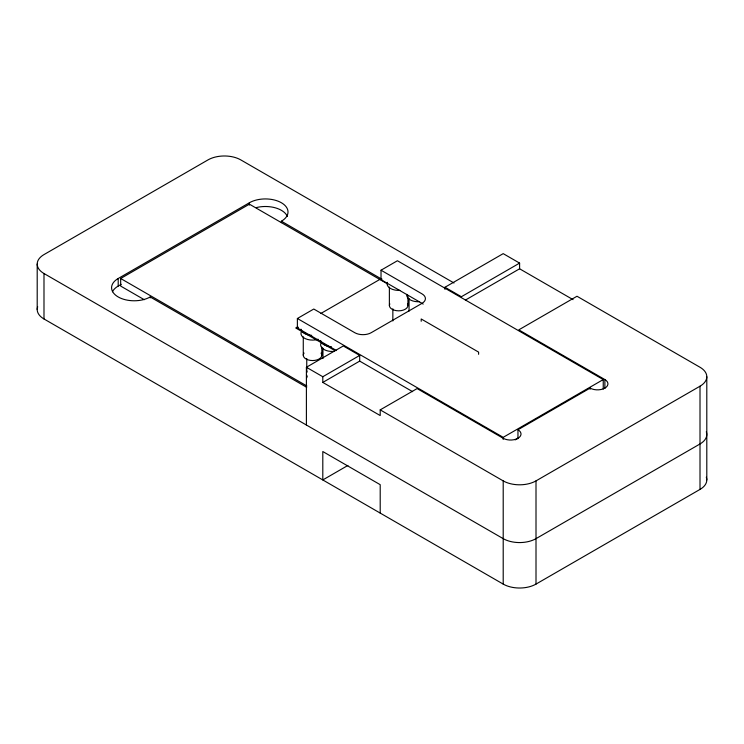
<?xml version="1.0" encoding="UTF-8"?>
<svg xmlns="http://www.w3.org/2000/svg" width="744" height="744" viewBox="0 0 744 744"><rect width="100%" height="100%" fill="white"/><g stroke="black" fill="none" stroke-linecap="round" stroke-linejoin="round"><path stroke-width="1.12" d="M37.2 309.504L37.2 264.055M706.8 479.945L706.8 376.734M306.714 387.326L150.186 296.958A22.618 13.057 0 0 1 118.203 296.958A22.618 13.057 0 0 1 118.203 278.498L249.407 202.749A22.618 13.057 0 0 1 281.39 202.749A22.618 13.057 0 0 1 281.39 221.21L281.39 222.633M144.28 299.711L120.668 286.068L120.668 278.498L249.407 204.172L387.317 283.789M112.428 291.769A22.618 13.057 0 0 1 118.203 286.068L121.207 284.338M336.539 350.573L297.377 327.974L297.377 318.497L313.782 309.03L354.776 332.708A11.597 6.696 0 0 0 371.182 332.708L422.025 303.347A11.597 6.696 0 0 0 422.025 293.88L381.021 270.212L381.021 279.679L422.025 303.347A11.597 6.696 0 0 1 423.15 304.11M381.021 270.212L397.417 260.744L603.245 379.57L603.245 389.047M297.74 326.811L295.74 327.974L334.828 350.536M320.738 313.54L381.384 278.526M297.377 327.974L298.4 327.379M381.021 279.679L382.044 279.084M306.398 425.029L306.398 367.266L343.3 345.96L359.696 355.427L359.696 361.11L412.613 391.66M444.977 289.36L444.977 287.258L503.204 253.639L519.6 263.106L519.6 268.789L465.4 300.083M306.398 367.266L322.803 376.734L359.696 355.427M519.6 263.106L461.382 296.726L444.977 287.258M322.803 376.734L322.803 382.416L359.696 361.11M322.803 382.416L380.203 415.552L380.203 409.87L417.105 388.573L503.204 438.281A10.435 6.026 0 0 0 517.964 438.281A10.435 6.026 0 0 0 517.964 429.753L590.122 388.098A10.435 6.026 0 0 0 604.881 388.098A10.435 6.026 0 0 0 604.881 379.57L518.782 329.862L577 296.252L700.011 367.266A23.194 13.392 0 0 1 700.011 386.201L700.011 489.413L536.006 584.096A23.194 13.392 0 0 1 503.204 584.096L43.989 318.971A23.194 13.392 0 0 1 37.693 306.761M347.904 465.446L322.803 479.945L322.803 451.534L380.203 484.679L380.203 513.081M603.245 379.57L503.204 437.333L297.377 318.497M515.211 439.871L518.391 438.03M380.203 409.87L503.204 480.884A23.194 13.392 0 0 0 536.006 480.884L700.011 386.201M519.6 268.789L573.047 299.646M453.998 282.999L240.796 159.904A23.194 13.392 0 0 0 207.995 159.904L43.989 254.588A23.194 13.392 0 0 0 43.989 273.522L43.989 318.971M281.39 221.21L380.816 278.619M120.668 278.498L306.891 386.015M43.989 273.522L503.204 538.647A23.194 13.392 0 0 0 536.006 538.647L700.011 443.963A23.194 13.392 0 0 0 706.307 431.752M604.881 379.57L604.881 388.452M590.122 388.098L590.122 389.279M536.006 480.884L536.006 584.096M517.964 429.753L517.964 438.635M503.204 438.281L503.204 439.462M503.204 480.884L503.204 584.096M478.606 354.321L478.606 352.117L421.197 318.971L421.197 321.287M409.051 298.502L409.051 311.113M407.926 296.317L407.926 305.486M392.851 308.797L392.851 320.952M389.372 287.147L389.372 305.486M322.952 348.22L322.952 358.534M321.827 347.169L321.827 355.195M306.751 358.506L306.751 371.768M303.273 336.855L303.273 355.195M249.407 202.749L249.407 205.112M150.186 296.958L150.186 297.907M118.203 278.498L118.203 286.068M306.881 377.682A5.794 3.348 0 0 1 306.881 376.259M306.881 376.734A5.794 3.348 0 0 1 306.881 375.311M331.406 346.723A11.597 6.696 0 0 1 320.664 340.519M311.717 335.358A11.597 6.696 0 0 1 300.985 329.155M318.172 339.264A11.597 6.696 0 0 1 305.198 338.594A11.597 6.696 0 0 1 301.497 331.387M321.064 353.065A9.281 5.357 0 0 1 312.545 360.552A9.281 5.357 0 0 1 304.036 353.065M306.872 372.446A5.794 3.348 0 0 1 306.872 371.079M334.605 351.326A11.597 6.696 0 0 1 321.176 342.742M399.844 290.365A11.597 6.696 0 0 1 387.298 282.329M407.489 303.859A9.281 5.357 0 0 1 398.654 310.834A9.281 5.357 0 0 1 389.81 303.859M419.532 301.729A11.597 6.696 0 0 1 406.801 294.373M706.307 477.202A23.194 13.392 0 0 1 700.011 489.413M256.178 207.632A22.618 13.057 0 0 1 287.379 216.485"/></g></svg>
